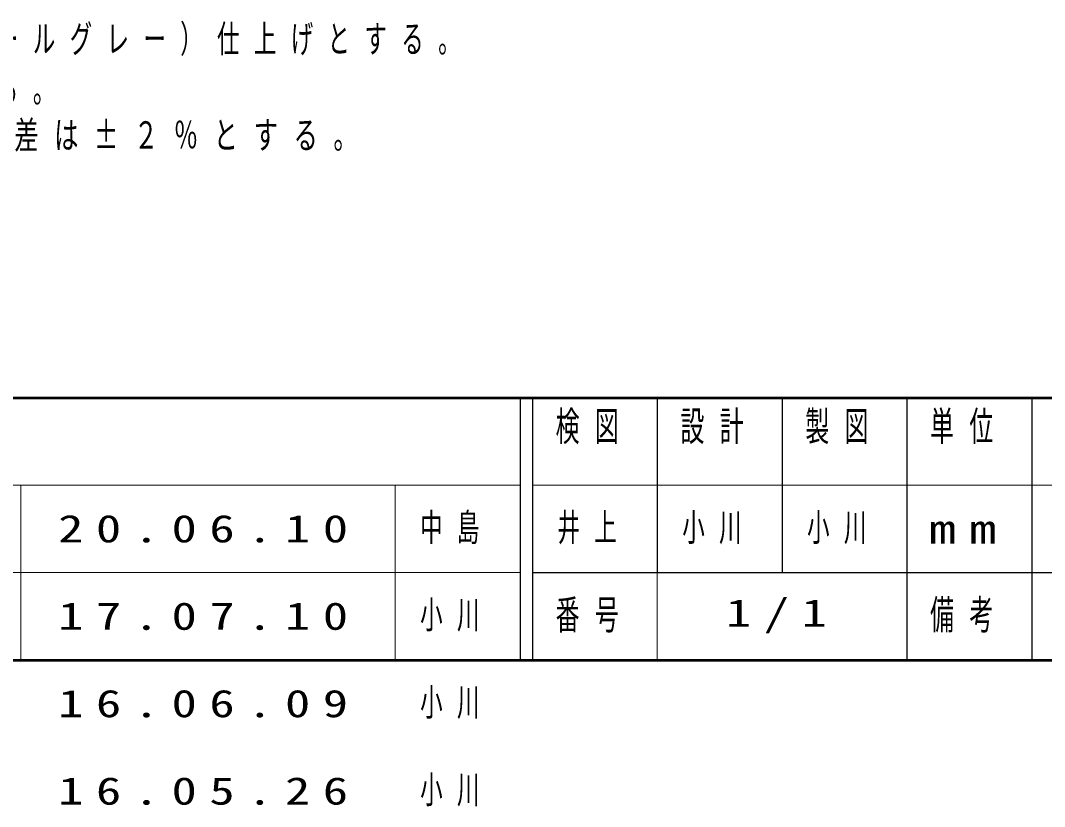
# Model space of a CAD drawing. Units: millimetres on the paper. Extents: x -385 to 0, y -12 to 267.
# Drawn here: x -283.5 to -201.5, y -11.7 to 51.2 of the extents above; entities that cross this region are included whole.
import ezdxf

# ---------------------------------------------------------------- set-up
doc = ezdxf.new("R2010")
doc.units = ezdxf.units.MM
doc.layers.add('LY_1', color=7, linetype='Continuous', lineweight=25)
doc.layers.add('LY_2', color=7, linetype='Continuous', lineweight=13)
doc.styles.add('ＭＳ ゴシック', font='')
doc.styles.get('ＭＳ ゴシック').set_extended_font_data('MS Gothic')

msp = doc.modelspace()

# ---------------------------------------------------------------- linework, layer by layer
at = {"layer": 'LY_2', "lineweight": 50}
for p, q in [((-385, 21), (0, 21)), ((-385, 0), (0, 0))]:
    msp.add_line(p, q, dxfattribs=at)
at = {"layer": 'LY_2', "color": 211, "lineweight": 25}
for p, q in [((-243.5, 21), (-243.5, 0)), ((-242.5, 21), (-242.5, 0)), ((-232.5, 21), (-232.5, 7)), ((-222.5, 21), (-222.5, 7)), ((-212.5, 21), (-212.5, 0)), ((-202.5, 21), (-202.5, 7)), ((-242.5, 7), (0, 7))]:
    msp.add_line(p, q, dxfattribs=at)
at = {"layer": 'LY_2'}
for p, q in [((-385, 14), (-243.5, 14)), ((-283.5, 14), (-283.5, 0)), ((-253.5, 14), (-253.5, 0)), ((-242.5, 14), (-187.5, 14)), ((-385, 7), (-243.5, 7)), ((-232.5, 7), (-232.5, 0))]:
    msp.add_line(p, q, dxfattribs=at)
at = {"layer": 'LY_2', "lineweight": 25}
msp.add_line((-202.5, 7), (-202.5, 0), dxfattribs=at)

# ---------------------------------------------------------------- texts
at = {"layer": 'LY_1', "char_height": 2.199, "style": 'ＭＳ ゴシック'}
for s, insert, attachment_point in [('\\T1.64;\\W0.6;背もたれは、電気亜鉛メッキ処理の上、ポリエステル樹脂粉体塗装（ペールグレー）仕上げとする。', (-379.926, 48.354), 7), ('\\T1.64;\\W0.6;床板は、アルミ押出し材とし、アルマイト処理（アーバングレー）とする。', (-379.926, 44.354), 7), ('\\T1.64;\\W0.65;ベンチ材は、PE(高密度ポリエチレン)ブロー成形品とし、寸法許容差は±２％とする。', (-379.926, 40.354), 7), ('\\T1.5;\\W1.35;20.06.10', (-280.5, 10.5), 4), ('\\T1.64;\\W0.6;中島', (-251.5, 10.5), 4), ('\\T1.64;\\W0.6;井上', (-240.5, 10.5), 4), ('\\T1.64;\\W0.6;小川', (-230.5, 10.5), 4), ('\\T1.64;\\W0.6;小川', (-220.5, 10.5), 4), ('\\T1.64;\\W0.6;小川', (-251.5, 3.5), 4), ('\\T1.5;\\W1.35;1/1', (-227, 3.5), 4), ('\\T1.5;\\W1.35;17.07.10', (-280.5, 3.5), 4), ('\\T1.5;\\W1.35;16.06.09', (-280.5, -3.5), 4), ('\\T1.64;\\W0.6;小川', (-251.5, -3.5), 4), ('\\T1.64;\\W0.6;小川', (-251.5, -10.5), 4), ('\\T1.5;\\W1.35;16.05.26', (-280.5, -10.5), 4)]:
    msp.add_mtext(s, dxfattribs=dict(at, insert=insert, attachment_point=attachment_point))
at = {"layer": 'LY_2', "color": 4, "char_height": 2.346, "style": 'ＭＳ ゴシック'}
for s, insert, attachment_point in [('\\T1.64;\\W0.6;検図', (-237.5, 19.9), 2), ('\\T1.64;\\W0.6;設計', (-227.5, 19.9), 2), ('\\T1.64;\\W0.6;製図', (-217.5, 19.9), 2), ('\\T1.64;\\W0.6;単位', (-207.5, 19.9), 2), ('\\T1.5;\\W1.35;mm', (-207.5, 10.5), 5), ('\\T1.64;\\W0.6;番号', (-237.5, 3.5), 5), ('\\T1.64;\\W0.6;備考', (-207.5, 3.5), 5)]:
    msp.add_mtext(s, dxfattribs=dict(at, insert=insert, attachment_point=attachment_point))

doc.saveas('drawing.dxf')
